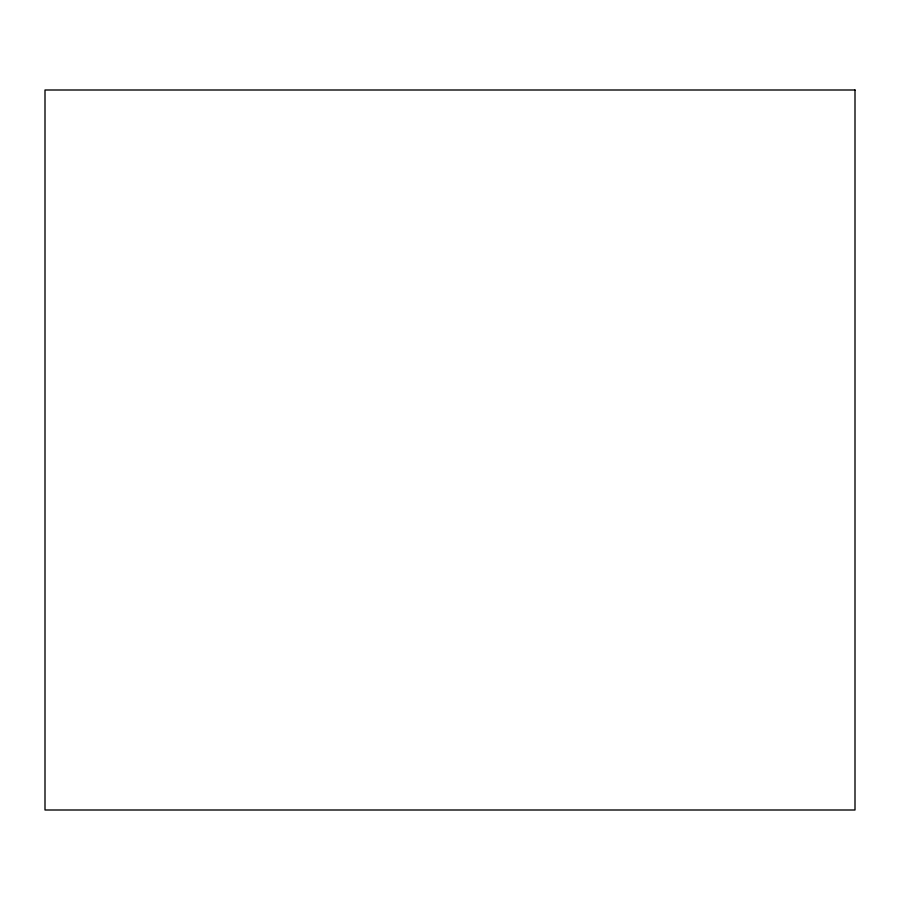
<?xml version="1.0" encoding="UTF-8"?>
<svg xmlns="http://www.w3.org/2000/svg" width="900" height="900" viewBox="0 0 900 900"><rect width="100%" height="100%" fill="white"/><g stroke="black" fill="none" stroke-linecap="round" stroke-linejoin="round"><path stroke-width="1.35" d="M855 90L45 90L45 810L855 810L855 90"/></g></svg>
